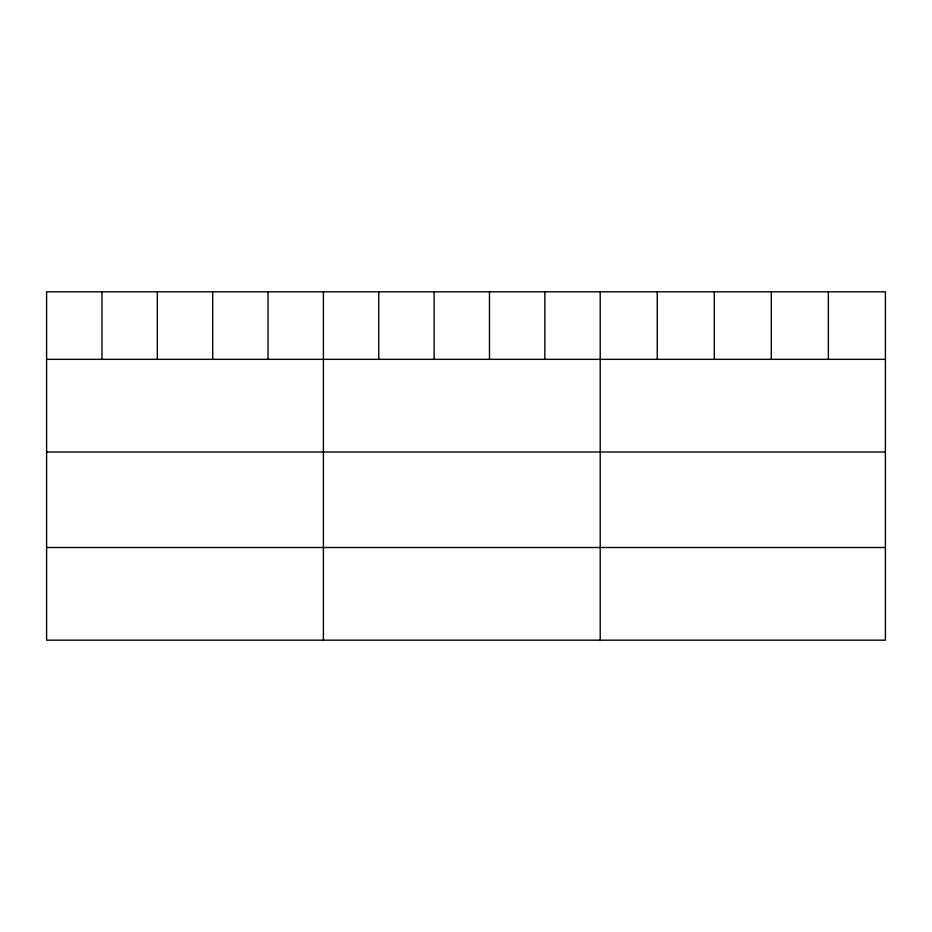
<?xml version="1.0" encoding="UTF-8"?>
<svg xmlns="http://www.w3.org/2000/svg" width="932" height="932" viewBox="0 0 932 932"><rect width="100%" height="100%" fill="white"/><g stroke="black" fill="none" stroke-linecap="round" stroke-linejoin="round"><path stroke-width="1.4" d="M885.4 359.344L885.4 640.179L46.6 640.179L46.6 291.821L885.4 291.821L885.4 359.344L46.6 359.344M46.6 452.02L885.4 452.02M46.6 547.503L885.4 547.503M828.362 291.821L828.362 359.344M771.323 291.821L771.323 359.344M714.285 291.821L714.285 359.344M657.246 291.821L657.246 359.344M600.208 291.821L600.208 640.179M544.847 291.821L544.847 359.344M489.486 291.821L489.486 359.344M434.126 291.821L434.126 359.344M378.765 291.821L378.765 359.344M323.404 291.821L323.404 640.179M268.043 291.821L268.043 359.344M212.682 291.821L212.682 359.344M157.322 291.821L157.322 359.344M101.961 291.821L101.961 359.344"/></g></svg>
